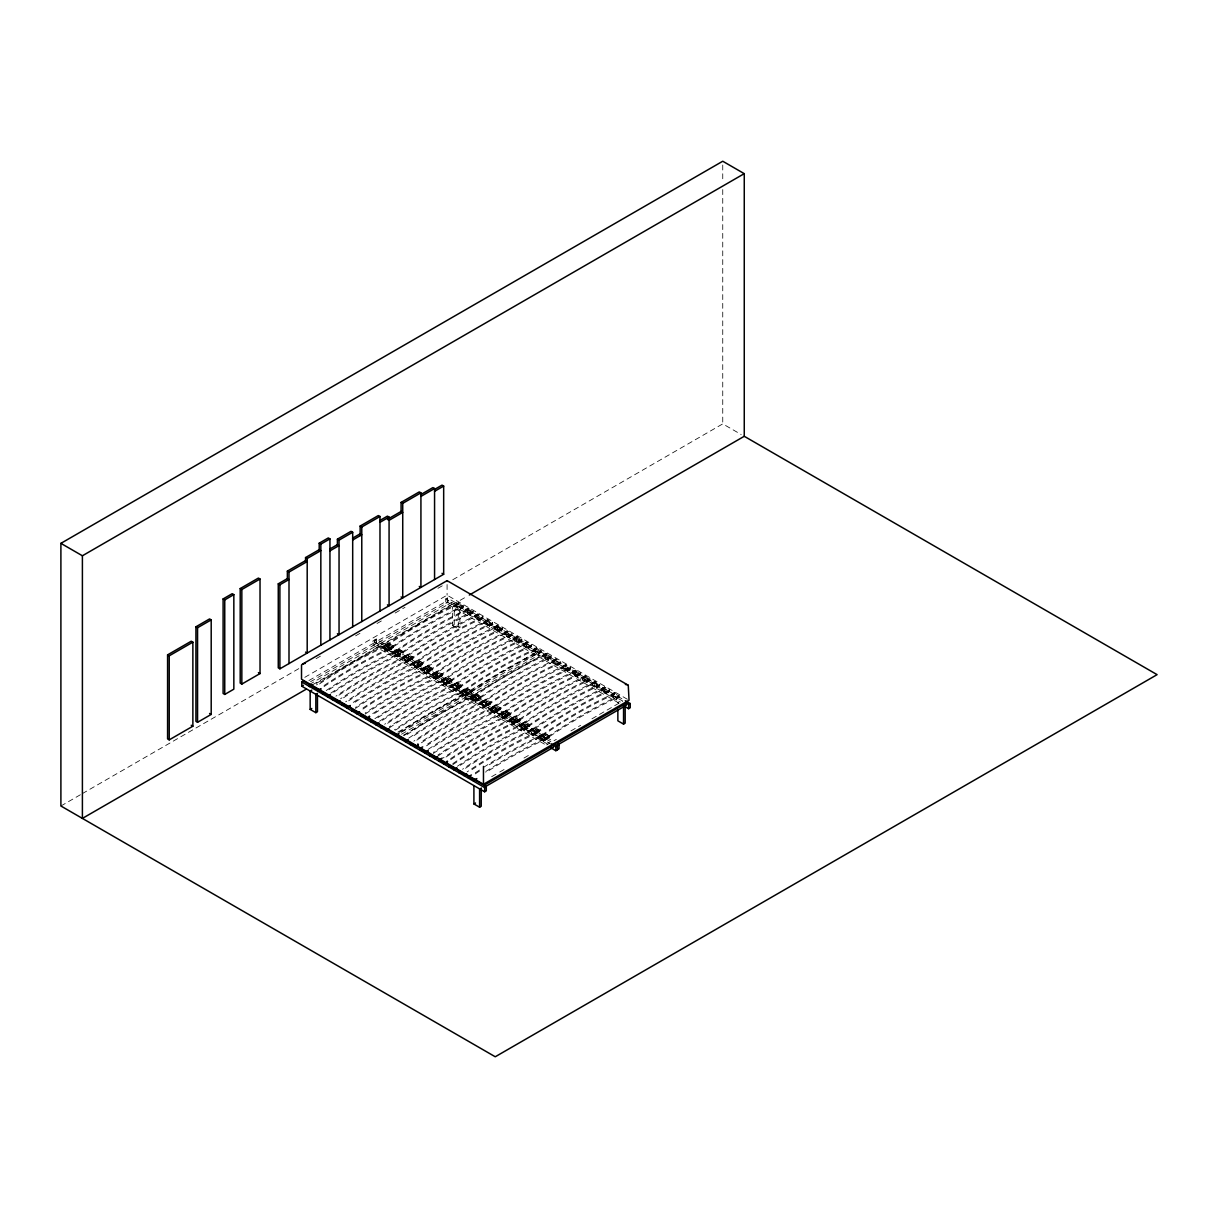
<?xml version="1.0" encoding="UTF-8"?>
<svg xmlns="http://www.w3.org/2000/svg" width="1218" height="1218" viewBox="0 0 1218 1218"><rect width="100%" height="100%" fill="white"/><g stroke="black" fill="none" stroke-linecap="round" stroke-linejoin="round"><path stroke-width="0.75" stroke-dasharray="5 3.75" d="M60.9 805.996L80.662 794.593M82.306 793.634L299.628 668.164M316.086 658.664L321.034 655.802M355.61 635.842L360.543 632.995M377.001 623.494L383.594 619.688M395.119 613.035L405 607.325M437.917 588.324L444.509 584.518M452.746 579.768L722.746 423.879L741.183 434.521M304.789 677.345L447.082 595.176L627.407 699.284M544.431 744.122L372.967 645.129L372.967 640.927L376.195 639.054L553.124 741.214L556.352 739.341M618.835 703.045L445.742 603.108L445.742 598.906L447.356 597.977L623.646 699.741M308.93 680.527L375.251 642.251L375.251 644.352L310.544 681.699M372.967 645.129L376.195 643.256L549.288 743.193M445.742 603.108L447.356 602.179L620.343 702.04M378.478 642.48L448.026 602.331L448.026 600.23L378.478 640.379L378.478 642.48L382.132 644.596L453.309 603.504M309.357 684.516L378.905 644.352L378.905 646.453L375.251 644.352M312.584 684.744L380.518 645.525M316.193 683.435L467.666 595.983M319.451 683.953A503.795 290.858 -60 0 1 385.39 646.53L385.588 644.626L388.39 643.013L393.414 645.905L393.414 647.595L387.826 650.914L382.802 648.022L382.802 646.332L385.604 644.718M455.593 604.311L458.379 602.697L463.419 605.605L463.419 607.28L460.617 608.893L455.593 606.001L455.593 604.311L460.617 607.219L460.617 608.893M393.231 646.012L388.572 643.317L382.802 648.022M386.258 646.027A503.795 290.858 -60 0 1 458.166 604.509L462.825 607.203L462.825 605.94L458.166 603.245L455.776 604.63L455.776 605.894L460.434 608.589L463.144 606.914M385.786 645.251L385.39 645.479A503.795 290.858 -60 0 0 316.467 684.927M458.562 603.23L458.166 603.458A503.795 290.858 -60 0 0 386.258 644.977M385.588 646.301L388.572 644.581L393.231 647.276L387.644 650.61L382.985 647.915L382.985 646.651L385.39 645.266L390.841 648.661A503.795 290.858 -60 0 1 462.733 607.143L462.733 606.092A503.795 290.858 -60 0 0 390.841 647.611L385.588 644.626M455.593 606.001L458.562 604.28M385.375 650.214L385.375 648.113L385.375 650.214L387.659 651.539L387.826 649.24L382.802 646.332M388.74 647.382L390.567 648.433M457.998 608.284L458.166 606.092L460.282 607.508L463.419 605.605M393.414 645.905L390.613 647.519L390.628 649.301M387.659 651.539L387.507 649.529L391.008 647.397L390.841 649.59L385.39 646.53M460.282 609.609L460.434 607.325M392.546 651.965L398.119 648.631L403.158 651.539L403.158 653.213L397.57 656.548L392.546 653.64L392.546 651.965L397.57 654.858L397.57 656.548M465.322 609.944L468.123 608.33L473.147 611.223L473.147 612.913L470.361 614.527L465.322 611.619L465.322 609.944L470.361 612.837L470.026 615.227L470.026 613.126L473.147 611.223M395.515 650.869L392.729 652.269L392.729 653.533L397.388 656.228L402.975 652.894L402.975 651.645L398.301 648.95L395.911 650.336L396.002 651.645A503.795 290.858 -60 0 1 467.91 610.127L467.91 608.863L472.569 611.558L472.569 612.821A503.795 290.858 -60 0 0 400.57 654.279L395.119 650.884L395.119 652.148A503.795 290.858 -60 0 0 326.211 691.596M465.504 610.248L468.306 608.848M392.546 653.64L398.301 650.214L398.301 648.95M465.322 611.619L468.306 609.898M395.119 655.847L395.119 653.746L395.119 655.847L397.235 657.248L397.235 655.147L403.158 651.539M398.301 651.797L398.453 653.807M467.742 611.817L467.742 613.918L467.742 611.817L470.026 613.126M398.651 652.909L400.387 653.914M472.873 612.532L470.178 614.207L465.504 611.512M395.119 652.148L400.737 655.117M454.223 624.484L454.223 606.138L452.609 607.066L452.609 625.413L454.223 624.484L459.917 627.757L459.917 609.411L458.288 610.355L458.288 628.701L459.917 627.757M405.076 657.644L405.061 655.863L407.863 654.249L412.887 657.157L412.887 658.831L407.314 662.166L402.275 659.258L402.275 657.583L405.076 655.969M475.066 615.562L477.867 613.948L482.891 616.841L482.891 618.531L480.09 620.145L475.066 617.237L475.066 615.562L480.09 618.47L480.09 620.145M482.617 618.165L482.221 618.394A503.795 290.858 -60 0 0 410.314 659.897L404.863 656.517L402.458 657.903L402.458 659.151L407.132 661.846L409.522 660.461L409.522 659.212M343.506 697.838A503.795 290.858 -60 0 1 409.431 660.415L412.704 658.527L412.704 657.263L408.045 654.568L405.655 655.954L405.655 657.218M477.639 614.496L475.248 615.882L475.248 617.13L479.907 619.825L482.313 618.439L482.313 617.176L477.639 614.496L477.639 615.745L482.313 618.439M405.259 656.487L404.863 656.73A503.795 290.858 -60 0 0 335.94 696.178M478.05 614.466L477.639 614.694A503.795 290.858 -60 0 0 405.746 656.213L405.746 657.263A503.795 290.858 -60 0 1 477.639 615.745M402.275 659.258L408.045 655.832L408.045 654.568M475.066 617.237L478.05 615.516M408.213 658.634L410.04 659.684M477.639 619.444L477.639 617.343L479.922 618.653M412.887 657.157L407.132 660.582C407.923 667.19 401.118 655.908 407.132 660.689M482.891 616.841L479.907 618.561L479.922 620.754M409.918 659.09L410.314 658.862A503.795 290.858 -60 0 1 482.221 617.343L482.221 618.394M338.939 695.189A503.795 290.858 -60 0 1 404.863 657.766L410.314 660.841L410.481 658.649M412.019 663.201L417.607 659.882L422.631 662.775L422.631 664.465L417.043 667.784L412.019 664.891L412.019 663.201L417.043 666.109L416.708 668.499L416.708 666.398L420.225 664.267L420.058 666.459L414.592 663.399A503.795 290.858 -60 0 0 348.668 700.807M484.81 621.18L487.596 619.566L492.62 622.474L492.62 624.149L489.834 625.763L484.81 622.855L484.81 621.18L489.834 624.088L489.499 626.478L489.499 624.377L492.62 622.474M412.202 663.521L414.592 662.135L420.043 665.53A503.795 290.858 -60 0 1 491.95 624.012L492.042 622.809L487.383 620.114L484.992 621.5L484.992 622.763L489.651 625.443L492.346 623.783M415.003 662.12L414.592 662.348A503.795 290.858 -60 0 0 345.684 701.796M487.779 620.099L487.383 620.327A503.795 290.858 -60 0 0 415.475 661.831M412.019 664.891L415.475 662.881A503.795 290.858 -60 0 1 487.383 621.378L487.596 619.566M484.81 622.855L487.779 621.15M414.592 667.083L414.592 664.982L414.592 667.083L416.876 668.408M487.215 623.053L487.215 625.154L487.215 623.053L489.499 624.377M417.957 664.252L420.043 665.272M422.631 662.775L419.829 664.389L419.845 666.17M421.763 668.819L427.335 665.5L432.36 668.408L432.36 670.083L426.787 673.417L421.763 670.509L421.763 668.819L426.787 671.727L426.787 673.417M494.538 626.798L497.34 625.184L502.364 628.092L502.364 629.767L499.563 631.381L494.538 628.488L494.538 626.798L499.563 629.706L499.563 631.381M426.422 672.823L432.177 669.763L432.177 668.499L427.518 665.82L425.128 667.19L425.128 668.454M501.694 629.63A503.795 290.858 -60 0 0 429.787 671.148L424.336 667.753L421.946 669.139L421.946 670.402L426.604 673.097M497.523 625.717L497.127 625.945A503.795 290.858 -60 0 0 425.219 667.464L425.219 668.515A503.795 290.858 -60 0 1 497.127 626.996L501.786 629.691L501.786 628.427L497.127 625.732L494.721 627.118L494.721 628.381L499.38 631.076M424.732 667.738L424.336 667.966A503.795 290.858 -60 0 0 355.412 707.414M421.763 670.509L427.518 667.068L427.518 665.82M494.538 628.488L497.523 626.768M427.518 668.667L427.67 670.676M424.169 670.692L424.321 672.701L426.604 674.026L426.452 672.016L424.169 670.692L424.321 672.701M496.944 628.671L496.944 630.772L496.944 628.671L499.395 629.904M427.701 669.763L429.604 670.768M432.36 668.408L426.604 671.834L426.604 674.026M502.364 628.092L499.38 629.813L499.243 632.096L499.243 629.995M429.391 670.326L429.787 670.098A503.795 290.858 -60 0 1 501.694 628.579M499.06 631L502.09 629.401M355.412 708.465A503.795 290.858 -60 0 1 424.336 669.017L429.954 671.986M437.079 671.118L431.492 674.452L431.492 676.127L436.516 679.035L442.104 675.701L442.104 674.026L437.079 671.118L437.079 672.793L442.104 675.701M504.282 632.431L507.069 630.817L512.108 633.71L512.108 635.4L509.307 637.014L504.282 634.106L504.282 632.431L509.307 635.324L509.307 637.014M511.834 635.02L511.423 635.263A503.795 290.858 -60 0 0 439.531 676.766L434.08 673.387L431.674 674.757L431.674 676.02L436.333 678.715L441.921 675.381L441.921 674.133L437.262 671.438L434.856 672.823L434.948 674.133A503.795 290.858 -60 0 1 506.855 632.614L506.855 631.35L504.465 632.736L504.465 633.999L509.124 636.694L511.514 635.309L511.514 634.045L506.855 631.35M434.476 673.356L434.08 673.584A503.795 290.858 -60 0 0 365.156 713.048M507.251 631.335L506.855 631.563A503.795 290.858 -60 0 0 434.948 673.082M431.492 676.127L437.262 672.701L437.262 671.438M504.282 634.106L507.251 632.386M437.429 675.488L439.256 676.553M506.855 636.314L506.855 634.213L508.972 635.613L512.108 633.71M442.104 674.026L439.302 675.64L439.317 677.421M365.156 714.098A503.795 290.858 -60 0 1 434.08 674.635L439.531 677.71L439.698 675.518L436.196 677.634C430.365 672.762 437.232 684.135 436.333 677.452M509.139 637.623L509.124 635.431M441.236 680.07L446.808 676.736L451.848 679.644L451.848 681.319L446.26 684.653L441.236 681.745L441.236 680.07L446.26 682.978L446.26 684.653M514.011 638.049L516.813 636.435L521.837 639.343L521.837 641.018L519.051 642.632L514.011 639.724L514.011 638.049L519.051 640.957L518.868 643.256L518.716 641.247L521.837 639.343M441.418 680.39L444.205 678.974M514.194 638.369L516.995 636.953M444.022 680.04L446.991 678.319L451.665 681.014L446.077 684.333L441.418 681.638M441.236 681.745L444.692 679.751A503.795 290.858 -60 0 1 516.599 638.232L516.599 636.984L521.258 639.678L521.258 640.927L516.599 638.247M514.011 639.724L516.995 638.004M443.809 683.953L443.809 681.852L443.809 683.953L445.925 685.369L445.925 683.268L451.848 679.644M516.584 639.831C516.721 645.464 515.366 636.451 518.716 641.247M447.326 680.923L449.077 682.019M521.563 640.653L518.868 642.312L514.194 639.617M377.884 717.676A503.795 290.858 -60 0 1 443.809 680.268L449.275 683.328L449.427 681.136M450.964 685.688L456.552 682.369L461.576 685.262L461.576 686.952L456.004 690.271L450.964 687.378L450.964 685.688L456.004 688.596L456.004 690.271M523.755 643.667L526.557 642.053L531.581 644.961L531.581 646.636L528.779 648.25L523.755 645.357L523.755 643.667L528.779 646.575L528.779 648.25M531.307 646.271L530.911 646.499A503.795 290.858 -60 0 0 459.003 688.018L453.553 684.623L451.147 686.008L451.147 687.272L455.821 689.967L458.212 688.581L458.212 687.317M389.212 727.968A503.795 290.858 -60 0 1 458.12 688.52L461.394 686.632L461.394 685.369L456.735 682.674L454.344 684.059L454.344 685.323M526.328 642.602L523.938 643.987L523.938 645.251L528.597 647.946L531.002 646.56L531.002 645.296L526.328 642.602L526.328 643.865L531.002 646.56M453.949 684.607L453.553 684.836A503.795 290.858 -60 0 0 384.629 724.284M526.739 642.586L526.328 642.815A503.795 290.858 -60 0 0 454.436 684.318L454.436 685.384A503.795 290.858 -60 0 1 526.328 643.865M450.964 687.378L456.735 683.937L456.735 682.674M523.755 645.357L526.739 643.637M456.72 685.521L456.887 687.531M526.161 645.54L526.161 647.641L526.161 645.54L528.445 646.865L531.581 644.961M458.729 687.789L457.085 686.632M455.821 688.703L455.669 690.987L453.385 689.662L453.385 687.561L455.669 688.886L461.576 685.262M458.607 687.196L459.003 686.967A503.795 290.858 -60 0 1 530.911 645.449M387.628 723.309A503.795 290.858 -60 0 1 453.553 685.886L459.171 688.855M460.709 691.306L466.296 687.987L471.32 690.895L471.32 692.57L465.733 695.904L460.709 692.996L460.709 691.306L465.733 694.214L465.398 696.605L465.398 694.504L468.915 692.372L468.915 694.473L468.732 692.372M533.499 649.285L536.285 647.671L541.31 650.579L541.31 652.254L538.523 653.883L533.499 650.975L533.499 649.285L538.523 652.193L538.523 653.883M471.138 690.987L466.479 688.307L460.709 692.996M463.495 691.276L466.479 689.555L471.138 692.25L465.55 695.585L460.891 692.89L460.891 691.626L463.282 690.241L468.732 693.636A503.795 290.858 -60 0 1 540.64 652.117L540.731 650.914L536.072 648.22L533.682 649.605L533.682 650.869L538.341 653.564L541.036 651.889M463.693 690.225L463.282 690.454A503.795 290.858 -60 0 0 394.373 729.902M536.468 648.204L536.072 648.433A503.795 290.858 -60 0 0 464.165 689.951M533.499 650.975L536.468 649.255M463.114 693.194L463.114 695.295L463.114 693.194L465.398 694.504M397.875 732.109L462.566 694.762L466.22 696.879L466.22 698.98L403.143 735.398M536.057 653.168L536.057 651.067L538.189 652.483L541.31 650.579M471.32 690.895L468.519 692.509L468.534 694.29M401.103 732.353L462.566 696.863L462.566 694.762M468.565 693.468L466.814 692.372M538.341 654.492L538.341 652.3M401.529 734.226L466.22 696.879M469.463 695.006L539.011 654.858L539.011 656.959L469.463 697.107L469.463 695.006L463.282 691.504A503.795 290.858 -60 0 0 394.373 730.952M478.476 698.005L478.263 699.908L475.477 701.522L470.452 698.614L470.452 696.94L476.025 693.605L481.049 696.513L481.049 698.188L478.263 699.802M543.228 654.919L546.029 653.305L551.054 656.197L551.054 657.887L548.252 659.501L543.228 656.593L543.228 654.919L548.252 657.811L547.933 660.202L547.933 658.101L551.054 656.197M473.421 695.843L470.635 697.244L470.635 698.508L475.294 701.203L480.866 697.884L480.866 696.62L476.208 693.925L473.817 695.311L473.909 696.62A503.795 290.858 -60 0 1 545.816 655.101L545.816 653.853L550.475 656.532L550.475 657.796A503.795 290.858 -60 0 0 478.476 699.254L473.026 695.874L473.026 697.122A503.795 290.858 -60 0 0 407.101 734.545M543.411 655.223L546.212 653.822M470.452 698.614L476.208 695.189L476.208 693.925M543.228 656.593L546.212 654.873M473.01 700.822L473.01 698.721L473.01 700.822L475.142 702.223L475.142 700.122L481.049 696.513M476.208 696.772L476.36 698.782M545.634 656.791L545.634 658.892L545.634 656.791L547.933 658.101M476.39 697.868L478.293 698.888M550.78 657.522L548.07 659.182L543.411 656.487M473.026 697.122L478.644 700.106M485.769 699.223L480.181 702.558L480.181 704.232L485.206 707.14L490.793 703.821L490.793 702.131L485.769 699.223L485.769 700.913L490.793 703.821M552.972 660.537L555.758 658.923L560.798 661.831L560.798 663.505L557.996 665.119L552.972 662.211L552.972 660.537L557.996 663.445L557.996 665.119M560.524 663.14L560.113 663.368A503.795 290.858 -60 0 0 488.22 704.887L482.77 701.492L480.364 702.877L480.364 704.141L485.023 706.821L487.428 705.45L487.428 704.187M421.413 742.813A503.795 290.858 -60 0 1 487.337 705.389L490.61 703.502L490.61 702.238L485.952 699.543L483.546 700.929L483.546 702.192A503.795 290.858 -60 0 1 555.545 660.735L555.545 659.471L553.155 660.856L553.155 662.12L557.814 664.8L560.204 663.414L560.204 662.166L555.545 659.471M483.165 701.477L482.77 701.705A503.795 290.858 -60 0 0 413.846 741.153M555.941 659.44L555.545 659.684A503.795 290.858 -60 0 0 483.637 701.187L483.637 702.238M480.181 704.232L485.952 700.807L485.952 699.543M552.972 662.211L555.941 660.491M486.119 703.608L487.946 704.659M555.545 664.419C553.977 659.669 559.001 666.566 560.798 661.831M490.793 702.131L485.023 705.572C485.83 712.18 479.024 700.883 485.038 705.664M487.809 704.065L488.22 703.837A503.795 290.858 -60 0 1 560.113 662.318L560.113 663.368M416.83 740.163A503.795 290.858 -60 0 1 482.77 702.756L488.22 705.816L488.388 703.623M557.829 665.744L557.814 663.551M500.537 707.749L494.95 712.758L489.925 709.866L489.925 708.176L495.498 704.857L500.537 707.749L500.537 709.439L497.736 711.053M562.701 666.155L565.502 664.541L570.526 667.449L570.526 669.124L567.74 670.737L562.701 667.845L562.701 666.155L567.74 669.063L567.405 671.453L567.405 669.352L570.526 667.449M490.108 708.495L492.498 707.11L497.949 710.505A503.795 290.858 -60 0 1 569.857 668.986M492.894 707.095L492.498 707.323A503.795 290.858 -60 0 0 426.574 744.746M565.685 665.074L565.289 665.302A503.795 290.858 -60 0 0 493.381 706.821M489.925 709.866L493.381 707.871A503.795 290.858 -60 0 1 565.289 666.353L565.502 664.541M562.701 667.845L565.685 666.124M492.498 712.058L492.498 709.957L492.498 712.058L494.782 713.383L494.95 711.084L489.925 708.176M565.122 668.027L565.122 670.128L565.122 668.027L567.405 669.352M495.863 709.226L497.69 710.277M494.782 713.383L494.615 711.373L498.116 709.241L498.116 711.342L497.949 709.241M570.252 668.758L567.558 670.433L562.883 667.738L562.883 666.474L565.289 665.089L569.948 667.784L569.948 669.047L565.289 666.353M499.654 713.809L505.242 710.475L510.266 713.383L510.266 715.057L504.694 718.392L499.654 715.484L499.654 713.809L504.694 716.702L504.694 718.392M572.445 671.788L575.246 670.159L580.27 673.067L580.27 674.757L577.469 676.371L572.445 673.463L572.445 671.788L577.469 674.681L577.469 676.371M504.176 717.996L510.083 714.738L510.083 713.489L505.424 710.794L503.034 712.18L503.034 713.428M579.601 674.605A503.795 290.858 -60 0 0 507.693 716.123L502.242 712.728L499.837 714.113L499.837 715.377L504.511 718.072M575.429 670.692L575.018 670.92A503.795 290.858 -60 0 0 503.125 712.439L503.125 713.489A503.795 290.858 -60 0 1 575.018 671.971L579.692 674.665L579.692 673.402L575.018 670.707L572.627 672.092L572.627 673.356L577.286 676.051M502.638 712.713L502.242 712.941A503.795 290.858 -60 0 0 433.319 752.389M499.654 715.484L505.424 712.058L505.424 710.794M572.445 673.463L575.429 671.742M505.409 713.641L505.577 715.651M502.075 715.682L502.227 717.691L504.511 719.001L504.359 716.991L502.075 715.682L502.227 717.691M574.85 673.661L574.85 675.762L574.85 673.661L577.134 674.97L580.27 673.067M505.774 714.753L507.419 715.91M510.266 713.383L504.511 716.808L504.511 719.001M507.297 715.301L507.693 715.073A503.795 290.858 -60 0 1 579.601 673.554M576.951 675.975L579.996 674.376M433.319 753.44A503.795 290.858 -60 0 1 502.242 713.992L507.86 716.96M446.047 757.033A503.795 290.858 -60 0 1 511.971 719.61L512.184 717.707L514.986 716.093L520.01 719.001L520.01 720.675L514.422 724.01L509.398 721.102L509.398 719.427L512.199 717.813M582.189 677.406L584.975 675.792L590.014 678.685L590.014 680.375L587.213 681.989L582.189 679.081L582.189 677.406L587.213 680.299L587.213 681.989M512.184 717.707L517.422 720.691A503.795 290.858 -60 0 1 589.329 679.187L589.329 680.238A503.795 290.858 -60 0 0 517.422 721.741L511.971 718.361L509.581 719.747L509.581 720.995L514.24 723.69L519.827 720.371L519.827 719.107L515.168 716.412L512.763 717.798L512.854 719.107A503.795 290.858 -60 0 1 584.762 677.589L584.762 676.34L582.371 677.726L582.371 678.974L587.03 681.669L589.725 680.009M512.382 718.331L511.971 718.559A503.795 290.858 -60 0 0 443.063 758.022M585.158 676.31L584.762 676.538A503.795 290.858 -60 0 0 512.854 718.057M509.398 721.102L515.168 717.676L515.168 716.412M582.189 679.081L585.158 677.36M515.336 720.462L517.254 721.574M584.747 681.288L584.747 679.187L586.878 680.588L590.014 678.685M520.01 719.001L517.208 720.614L517.224 722.396M511.971 719.61L517.437 722.685L517.604 720.493L514.087 722.624C508.256 717.737 515.138 729.125 514.24 722.426M587.03 682.598L587.03 680.405M519.142 725.045L524.714 721.726L529.739 724.619L529.739 726.309L524.166 729.628L519.142 726.735L519.142 725.045L524.166 727.953L524.166 729.628M591.918 683.024L594.719 681.41L599.743 684.318L599.743 685.993L596.942 687.607L591.918 684.699L591.918 683.024L596.942 685.932L596.622 688.322L596.622 686.221L599.743 684.318M519.325 725.365L522.111 723.964M592.1 683.344L594.902 681.943M529.739 726.309L524.714 723.401L521.913 725.014L521.913 723.34L527.166 726.324A503.795 290.858 -60 0 1 599.073 684.805M519.142 726.735L524.897 723.294L529.556 725.989L523.984 729.308L519.325 726.628M591.918 684.699L594.902 682.994M521.7 728.927L521.7 726.826L521.7 728.927L523.831 730.343L523.831 728.242L529.739 724.619M594.323 684.897L594.323 686.998L594.323 684.897L596.622 686.221M525.08 726.095L526.983 726.994M599.469 685.627L596.759 687.287L592.1 684.607M452.791 764.691A503.795 290.858 -60 0 1 521.715 725.243L527.181 728.303L527.333 726.111M528.871 730.663L534.458 727.344L539.483 730.237L539.483 731.927L533.895 735.246L528.871 732.353L528.871 730.663L533.895 733.571L533.895 735.246M601.662 688.642L604.448 687.028L609.487 689.936L609.487 691.611L606.686 693.225L601.662 690.332L601.662 688.642L606.686 691.55L606.686 693.225M609.213 691.245L608.802 691.474A503.795 290.858 -60 0 0 536.91 732.992L531.459 729.597L529.054 730.983L529.054 732.246L533.712 734.941L539.3 731.607L539.3 730.343L534.641 727.664L532.236 729.034L532.236 730.298M604.235 687.576L601.844 688.962L601.844 690.225L606.503 692.92L608.893 691.535L608.893 690.271L604.235 687.576L604.235 688.84L608.893 691.535M531.855 729.582L531.459 729.81A503.795 290.858 -60 0 0 462.536 769.258M604.63 687.561L604.235 687.789A503.795 290.858 -60 0 0 532.327 729.308L532.327 730.358A503.795 290.858 -60 0 1 604.235 688.84M528.871 732.353L534.641 728.912L534.641 727.664M601.662 690.332L604.63 688.612M534.626 730.511L534.793 732.52M604.067 690.515L604.067 692.616L604.067 690.515L606.518 691.748M534.809 731.607L536.636 732.764M539.483 730.237L533.712 733.678L533.575 735.961L531.444 734.545L531.444 732.444L533.728 733.769M609.487 689.936L606.503 691.657L606.351 693.94L606.351 691.839M536.499 732.17L536.91 731.942A503.795 290.858 -60 0 1 608.802 690.423M465.535 768.284A503.795 290.858 -60 0 1 531.459 730.861L537.077 733.83M538.615 736.296L544.187 732.962L549.227 735.87L549.227 737.545L543.639 740.879L538.615 737.971L538.615 736.296L543.639 739.189L543.304 741.579L543.304 739.478L546.806 737.362L546.654 739.554L541.188 736.479A503.795 290.858 -60 0 0 487.246 766.046M611.39 694.275L614.192 692.661L619.216 695.554L619.216 697.244L616.43 698.858L611.39 695.95L611.39 694.275L616.43 697.168L616.43 698.858M549.044 735.976L544.37 733.282L538.615 737.971M542.071 735.976A503.795 290.858 -60 0 1 613.979 694.458L618.637 697.153L618.637 695.889L613.979 693.194L611.573 694.58L611.573 695.843L616.247 698.538L618.942 696.863M541.584 735.2L541.188 735.428A503.795 290.858 -60 0 0 482.754 767.888M614.374 693.179L613.979 693.407A503.795 290.858 -60 0 0 542.071 734.926M541.401 736.251L544.37 734.545L549.044 737.225L543.456 740.559L538.798 737.864L538.798 736.601L541.188 735.23L546.638 738.61A503.795 290.858 -60 0 1 618.546 697.107L618.546 696.057A503.795 290.858 -60 0 0 546.638 737.56L541.401 734.576L541.188 736.479M611.39 695.95L614.374 694.23M541.188 740.179L541.188 738.078L541.188 740.179L543.472 741.488M544.553 737.332L546.623 738.352M613.963 698.158L613.963 696.057L616.095 697.457L619.216 695.554M549.227 735.87L546.425 737.484L546.44 739.265M616.247 699.467L616.247 697.275M617.861 702.481L619.475 701.553M491.661 776.688L498.132 772.958M499.745 772.029L506.216 768.284M524.014 758.022L530.485 754.277M546.654 744.944L549.881 743.071L372.967 640.927M570.907 730.937L580.621 725.334M591.948 718.803L622.672 701.05L445.742 598.906M584.762 676.34L589.421 679.02L589.421 680.283L584.762 677.589M467.91 610.127L472.569 612.821M487.383 621.378L492.042 624.073M506.855 632.614L511.514 635.309M464.165 691.002A503.795 290.858 -60 0 1 536.072 649.483L540.731 652.178L540.64 651.067A503.795 290.858 -60 0 0 468.732 692.585L463.495 689.601L463.282 691.504M545.816 655.101L550.475 657.796M555.545 660.735L560.204 663.414M594.506 683.222L599.165 685.917L599.165 684.653L594.506 681.958L594.506 683.222A503.795 290.858 -60 0 0 522.598 724.725L522.507 723.416L524.897 722.03L529.556 724.725L529.556 725.989M452.609 625.413L458.288 628.701M422.448 662.881L417.789 660.186L415.384 661.572L415.475 662.881M500.354 707.856L495.68 705.161L493.29 706.547L493.381 707.871M398.301 650.214L402.975 652.894M408.045 655.832L412.704 658.527M427.518 667.068L432.177 669.763M437.262 672.701L441.921 675.381M456.735 683.937L461.394 686.632M476.208 695.189L480.866 697.884M485.952 700.807L490.61 703.502M505.424 712.058L510.083 714.738M515.168 717.676L519.827 720.371M534.641 728.912L539.3 731.607M393.414 647.595L388.39 644.687L388.39 643.013M403.158 653.213L398.119 650.305L398.119 648.631M412.887 658.831L407.863 655.939L407.863 654.249M422.631 664.465L417.607 661.557L417.607 659.882M432.36 670.083L427.335 667.175L427.335 665.5M451.848 681.319L446.808 678.426L446.808 676.736M461.576 686.952L456.552 684.044L456.552 682.369M471.32 692.57L466.296 689.662L466.296 687.987M481.049 698.188L476.025 695.295L476.025 693.605M500.537 709.439L495.498 706.531L495.498 704.857M510.266 715.057L505.242 712.149L505.242 710.475M520.01 720.675L514.986 717.783L514.986 716.093M539.483 731.927L534.458 729.019L534.458 727.344M549.227 737.545L544.187 734.637L544.187 732.962M405.061 655.863L410.314 658.862M420.043 664.48L414.805 661.496L414.82 663.277L417.789 661.45L422.448 664.145L416.861 667.479L412.202 664.784M429.787 670.098L424.534 667.114L424.549 668.895M459.003 686.967L453.751 683.983L453.766 685.764M488.22 703.837L482.967 700.837L482.983 702.619M507.693 715.073L502.44 712.088L502.455 713.87M536.91 731.942L531.657 728.958L531.672 730.739M550.856 741.762L374.581 639.998L374.581 644.2L547.567 744.061M426.574 745.797A503.795 290.858 -60 0 1 492.498 708.374L497.964 711.434M402.275 657.583L407.314 660.491L407.314 662.166M431.492 674.452L436.516 677.345L436.516 679.035M470.452 696.94L475.477 699.832L475.477 701.522M480.181 702.558L485.206 705.466L485.206 707.14M509.398 719.427L514.422 722.335L514.422 724.01M385.208 648.204L387.507 649.529M394.952 653.838L397.235 655.147M414.424 665.074L416.708 666.398M443.641 681.943L445.925 683.268M472.858 698.812L475.142 700.122M492.331 710.048L494.615 711.373M521.548 726.918L523.831 728.242M541.02 738.169L543.304 739.478M490.108 709.759L494.767 712.454L500.354 709.12L495.68 706.425L492.711 708.145L492.711 706.47L497.949 709.455A503.795 290.858 -60 0 1 569.857 667.936M722.746 165.009L722.746 182.015M722.746 189.582L722.746 423.879M614.192 692.661L614.192 694.336M613.979 693.194L613.979 694.458M604.448 687.028L604.448 688.718M594.719 681.41L594.719 683.085M584.975 675.792L584.975 677.467M577.286 674.787L577.134 677.071L577.134 674.97M575.246 670.159L575.246 671.849M575.018 670.707L575.018 671.971M555.758 658.923L555.758 660.598M546.638 737.362L546.654 739.554M546.029 653.305L546.029 654.979M545.847 737.91L545.847 739.174A503.795 290.858 -60 0 0 485.83 772.562M544.37 733.282L544.37 734.545M536.91 731.729L536.91 733.921M536.681 731.866L536.696 733.632M536.285 647.671L536.285 649.361M536.118 732.292L536.118 733.556A503.795 290.858 -60 0 0 470.102 770.918M536.072 648.22L536.072 649.483M536.027 733.495L536.027 732.444A503.795 290.858 -60 0 0 467.103 771.908M531.459 729.597L531.459 730.861M528.597 646.682L528.445 648.966L528.445 646.865M527.166 726.111L527.181 728.303M526.557 642.053L526.557 643.743M526.374 726.674L526.374 727.938M524.714 721.726L524.714 723.401M523.984 728.059L523.984 730.252M521.715 725.243L521.715 723.979L527.166 727.374A503.795 290.858 -60 0 1 599.073 685.856M517.422 720.493L517.437 722.685M516.813 636.435L516.813 638.11M516.645 721.056L516.645 722.304M511.423 635.263L511.423 634.213A503.795 290.858 -60 0 0 439.531 675.716L434.278 672.732L434.293 674.513M507.693 714.859L507.693 717.067M507.48 714.996L507.48 716.778M507.069 630.817L507.069 632.492M506.901 715.423L506.901 716.686M502.242 712.728L502.242 713.992M497.34 625.184L497.34 626.874M497.127 625.732L497.127 626.996M492.498 707.11L492.498 708.374M488.22 703.623L488.22 705.816M487.992 703.745L488.007 705.526M487.337 705.389L487.337 704.339A503.795 290.858 -60 0 0 421.413 741.762M482.77 701.492L482.77 702.756M478.644 698.005L478.491 700.198M477.867 613.948L477.867 615.623M475.294 699.939L475.294 702.131M473.239 697L473.223 695.219L478.476 698.203A503.795 290.858 -60 0 1 550.384 656.7M468.123 608.33L468.123 610.005M467.956 692.935L467.956 694.199M466.479 688.307L466.479 689.555M459.003 686.754L459.003 688.946M458.79 686.876L458.79 688.657M458.379 602.697L458.379 604.387M458.166 603.245L458.166 604.509M458.12 688.52L458.12 687.47A503.795 290.858 -60 0 0 389.212 726.918M453.553 684.623L453.553 685.886M451.68 604.433L451.68 602.331L382.132 642.495L382.132 644.596M451.665 681.014L451.665 679.751L446.991 677.056L444.6 678.441L444.692 679.751M449.259 681.136L449.275 683.328M448.468 681.699L448.468 682.948M447.356 597.977L447.356 602.179M447.082 584.549L447.082 595.176M446.077 683.085L446.092 685.277M444.022 680.131L444.022 678.35L449.259 681.349A503.795 290.858 -60 0 1 521.167 639.831M443.809 680.268L443.809 679.005L449.259 682.4A503.795 290.858 -60 0 1 521.167 640.881M439.531 675.518L439.531 677.71M438.739 676.066L438.739 677.33A503.795 290.858 -60 0 0 372.723 714.692M434.08 673.387L434.08 674.635M429.787 669.885L429.802 672.077M429.573 670.022L429.573 671.788M428.995 670.448L428.995 671.712M424.336 667.753L424.336 669.017M420.043 664.267L420.058 666.459M419.266 664.83L419.266 666.094A503.795 290.858 -60 0 0 353.25 703.456M414.592 662.135L414.592 663.399M410.314 658.649L410.314 660.841M410.101 658.771L410.101 660.552M409.431 660.415L409.431 659.364A503.795 290.858 -60 0 0 340.522 698.812M404.863 656.517L404.863 657.781M400.737 653.015L400.585 655.223M400.57 653.015L400.372 654.934M399.778 653.579L399.778 654.842M397.388 654.964L397.403 657.157M395.332 652.026L395.332 650.245L400.57 653.229A503.795 290.858 -60 0 1 472.477 611.71M390.841 647.397L390.841 649.59M390.049 647.961L390.049 649.224M388.572 643.317L388.572 644.581M376.195 639.054L376.195 643.256M420.043 664.48A503.795 290.858 -60 0 1 491.95 622.961M444.692 678.7A503.795 290.858 -60 0 1 516.599 637.181M473.909 695.569A503.795 290.858 -60 0 1 545.816 654.051M396.002 650.595A503.795 290.858 -60 0 1 467.91 609.076M522.598 723.675A503.795 290.858 -60 0 1 594.506 682.171M398.941 732.551A503.795 290.858 -60 0 1 467.864 693.088M401.94 731.561A503.795 290.858 -60 0 1 467.864 694.138M404.102 735.535A503.795 290.858 -60 0 1 473.026 696.072M408.685 738.169A503.795 290.858 -60 0 1 477.593 698.721L477.684 699.817A503.795 290.858 -60 0 0 411.669 737.179M324.034 685.536A503.795 290.858 -60 0 1 389.958 648.113M324.034 686.587A503.795 290.858 -60 0 1 389.958 649.164M326.211 690.545A503.795 290.858 -60 0 1 395.119 651.097M330.778 693.194A503.795 290.858 -60 0 1 399.687 653.746M333.762 692.205A503.795 290.858 -60 0 1 399.687 654.797M362.979 708.023A503.795 290.858 -60 0 1 428.903 670.6M362.979 709.074A503.795 290.858 -60 0 1 428.903 671.651M452.791 763.64A503.795 290.858 -60 0 1 521.715 724.192M457.374 766.274A503.795 290.858 -60 0 1 526.283 726.826M460.358 765.3A503.795 290.858 -60 0 1 526.283 727.877M437.901 756.089A503.795 290.858 -60 0 1 506.81 716.626L506.81 715.59A503.795 290.858 -60 0 0 437.901 755.038M428.157 749.42A503.795 290.858 -60 0 1 497.066 709.957L497.157 711.068A503.795 290.858 -60 0 0 431.142 748.431M450.63 758.631A503.795 290.858 -60 0 1 516.554 721.208M450.63 759.682A503.795 290.858 -60 0 1 516.554 722.259M372.723 713.641A503.795 290.858 -60 0 1 438.647 676.234M475.264 772.851A503.795 290.858 -60 0 1 481.247 768.862M485.83 771.512A503.795 290.858 -60 0 1 545.755 738.078M475.264 773.902A503.795 290.858 -60 0 1 481.247 769.913M353.25 702.405A503.795 290.858 -60 0 1 419.175 664.982M374.9 718.666A503.795 290.858 -60 0 1 443.809 679.218M379.468 721.3A503.795 290.858 -60 0 1 448.376 681.852M382.452 720.325A503.795 290.858 -60 0 1 448.376 682.902M388.725 646.088L388.557 648.28L388.725 646.088M408.197 657.324L408.03 659.517L408.197 657.324M417.926 662.942L417.774 665.135L417.926 662.942M437.414 674.193L437.247 676.386L437.414 674.193M447.143 679.811L446.991 682.004L447.143 679.811M466.616 691.063L466.464 693.255L466.616 691.063M535.357 652.741L465.809 692.89L465.809 694.991L535.357 654.842L535.357 652.741M486.104 702.299L485.936 704.491L486.104 702.299M495.833 707.917L495.68 710.124L495.833 707.917M515.305 719.168L515.153 721.361L515.305 719.168M525.049 724.786L524.897 726.979L525.049 724.786M544.522 736.037L544.37 738.23L544.522 736.037"/><path stroke-width="1.5" d="M302.582 664.069L301.516 665.043L301.516 679.233L483.47 784.285L629.036 700.243L628.26 685.247L447.082 580.651L302.582 664.069L303.967 663.597A5.39 4.4 0 0 1 305.155 663.475M60.9 543.35L722.746 161.233L744.259 173.656L744.259 436.288L1157.1 674.65L495.254 1056.767L60.9 805.996L60.9 543.35L82.398 555.773L744.259 173.656M240.205 588.568L258.399 578.063L260.028 579.007L260.028 673.569L241.834 684.074L240.205 683.115L240.205 588.568L241.834 589.512L260.028 579.007M223.107 598.936L232.212 593.684L233.841 594.628L233.841 689.175L224.751 694.427L223.107 693.484L223.107 598.936L224.751 599.88L233.841 594.628M319.207 550.673L319.207 543.182L328.297 537.93L329.941 538.874L329.941 639.937M319.207 543.182L320.836 544.126L329.941 538.874M305.551 557.57L319.207 549.683L320.836 550.627L307.195 558.514L305.551 557.57L305.551 561.346M337.401 544.857L337.401 539.178L351.043 531.307L352.687 532.251L352.687 626.798M360.147 535.509L360.147 526.054L378.341 515.549L379.986 516.493L379.986 611.04M401.087 511.864L401.087 502.41L419.281 491.905L420.926 492.848L420.926 587.411L419.281 586.452M337.401 539.178L339.046 540.122L352.687 532.251M360.147 526.054L361.776 526.998L379.986 516.493M401.087 502.41L402.732 503.354L420.926 492.848M287.357 571.12L305.551 560.615L307.195 561.559L289.001 572.064L287.357 571.12L287.357 578.596L278.267 583.833L278.267 667.875L279.896 668.819L443.672 574.272L443.672 486.073L442.027 485.129L434.445 489.499M420.804 494.584L432.938 487.581L434.567 488.525L434.567 579.524M329.819 549.029L337.401 544.644L339.046 545.603L329.941 550.856M420.926 496.411L434.567 488.525M195.931 626.798L209.572 618.927L211.201 619.871L211.201 714.418L197.56 722.289L195.931 721.345L195.931 626.798L197.56 627.742L211.201 619.871M379.864 520.497L387.446 516.127L389.075 517.071L389.075 605.788L387.446 604.844M352.565 538.189L360.147 533.819L361.776 534.763L352.687 540.016M379.986 522.324L389.075 517.071M434.567 491.326L443.672 486.073M278.267 583.833L279.896 584.777L289.001 579.524L287.357 578.58M167.582 654.873L191.241 641.216L192.87 642.16L192.87 726.202L169.226 739.859L167.582 738.915L167.582 654.873L169.226 655.817L192.87 642.16M468.884 778.226L469.189 776.688L486.286 786.661L486.286 790.863L484.657 791.791L301.79 686.221L301.79 682.019L303.404 681.075L318.05 689.418L318.05 690.682A503.795 290.858 -60 0 1 321.034 688.627M301.79 686.221L303.404 685.277M309.357 686.617L312.584 684.744M306.312 689.129L82.398 818.405L82.398 555.773M469.311 595.039L744.259 436.288M313.072 688.277L313.391 686.724M311.778 690.119L310.164 691.048L310.164 709.394L315.843 712.667L317.456 711.738L317.456 695.234M317.654 690.91L320.441 689.297M320.623 689.616L317.837 691.23L317.837 689.555L312.798 686.648L312.798 688.322M317.456 693.392L315.843 694.336L315.843 712.667M322.816 693.895L323.212 692.616M327.383 696.529L330.185 694.915M330.367 695.234L327.566 696.848L327.566 695.173L322.542 692.266L322.542 693.94M310.164 709.394L311.778 708.465M332.56 699.513L332.864 697.975L342.228 703.502M337.127 702.162L337.523 700.67M340.111 700.852L337.31 702.466L337.31 700.792L319.223 690.21M342.288 705.146L342.608 703.593L366.74 717.539L366.74 718.787A503.795 290.858 -60 0 1 369.724 716.732M346.871 707.78L349.657 706.166M349.84 706.486L347.054 708.1L347.267 706.288M352.032 710.764L352.428 709.485M356.6 713.398L359.401 711.784M359.584 712.104L356.783 713.718L356.783 712.043L351.758 709.135L351.758 710.81M361.761 716.382L362.081 714.844M366.344 719.031L369.13 717.417M371.505 722L371.901 720.721M376.073 724.649L378.874 723.035M379.057 723.355L376.255 724.969L376.255 723.279L371.231 720.371L371.231 722.061M381.249 727.633L381.554 726.08M385.817 730.267L388.618 728.653M388.801 728.973L385.999 730.587L385.999 728.897L380.975 726.004L380.975 727.679M390.978 733.251L391.298 731.714M395.561 735.885L398.347 734.271M398.53 734.591L395.743 736.205L395.743 734.53L390.704 731.622L390.704 733.297M400.722 738.869L401.118 737.59M405.289 741.518L408.091 739.905M408.274 740.209L405.472 741.823L405.472 740.148L400.448 737.24L400.448 738.93M410.451 744.502L410.771 742.95M415.034 747.136L417.82 745.523L417.82 744.259M419.921 750.166L419.921 748.491L422.722 746.878M420.195 750.121L420.499 748.568M424.762 752.754L427.564 751.141M427.746 751.46L424.945 753.074L425.173 751.262L416.221 746.208M429.939 755.739L430.335 754.46M434.506 758.372L437.308 756.759M437.49 757.078L434.689 758.692L434.689 757.017L429.665 754.109L429.665 755.784M439.394 761.417L439.394 759.727L442.195 758.114M439.668 761.357L439.987 759.819M444.25 764.006L447.036 762.392M449.412 766.99L449.807 765.696M453.979 769.624L456.78 768.01M456.963 768.33L454.162 769.943L454.162 768.254L449.137 765.361L449.137 767.035M459.14 772.608L459.46 771.055M463.723 775.242L464.119 773.75M466.692 773.948L463.906 775.561L463.906 773.887L458.866 770.979L458.866 772.654M468.61 778.287L468.61 776.597L471.412 774.983M473.452 780.875L476.253 779.246M476.436 779.566L473.635 781.18L473.635 779.505L468.61 776.597M484.003 785.336L553.551 745.188L553.551 747.289L485.617 786.508M623.723 705.861L628.61 708.693L630.239 707.749L630.239 703.547L628.61 704.491L626.326 703.167L556.778 743.315L559.062 744.64L559.062 748.842L555.834 750.714L550.947 747.882M558.392 744.487L626.326 705.268L626.326 703.167M301.79 682.019L484.657 787.589L486.286 786.661M551.099 743.772L555.834 746.512L559.062 744.64M473.909 785.595L473.909 803.941L475.522 802.997M473.909 803.941L479.603 807.214L481.217 806.286L481.217 787.939M617.861 709.82L617.861 720.828L623.555 724.101L625.169 723.172L625.169 706.668M627.97 685.079L626.6 684.607A5.39 4.4 0 0 0 625.397 684.486M442.027 573.328L443.672 574.272M625.291 700.7L630.239 703.547M401.087 596.957L402.732 597.916L402.732 503.354M554.16 743.665L557.448 745.568L557.448 749.77M337.401 633.725L339.046 634.685L339.046 540.122M305.551 652.117L307.195 653.061L307.195 558.514M366.892 717.737L376.484 723.157L376.484 724.421M376.758 723.431L386.213 728.775L386.213 730.039M386.624 729.125L395.957 734.393L395.957 735.657A503.795 290.858 -60 0 1 398.941 733.601M396.489 734.819L405.685 740.026L405.685 741.275M406.355 740.514L415.429 745.644L415.429 746.908A503.795 290.858 -60 0 1 418.413 744.837M426.087 751.902L434.902 756.88L434.902 758.144M435.953 757.596L444.646 762.514L444.646 763.777A503.795 290.858 -60 0 1 447.63 761.707M445.818 763.29L454.375 768.132L454.375 769.395M455.669 768.984L468.823 776.582M347.054 706.41L342.014 703.517L342.014 705.192M419.921 748.491L424.945 751.384M439.394 759.727L444.433 762.635L444.433 764.31L447.219 762.696L447.219 761.022M323.12 693.605L323.12 692.357M352.428 710.536L352.337 709.211M371.901 721.772L371.81 720.462M401.118 738.641L401.026 737.332M422.113 750.76L425.173 752.526A503.795 290.858 -60 0 1 428.157 750.471M430.243 755.449L430.243 754.201M449.807 766.746L449.716 765.437M258.399 672.61L260.028 673.569M209.572 713.474L211.201 714.418M191.241 725.258L192.87 726.202M628.61 704.491L628.61 708.693M623.555 705.755L623.555 724.101M555.834 746.512L555.834 750.714M484.657 787.589L484.657 791.791M483.47 766.426L483.47 784.285M479.603 788.868L479.603 807.214M473.863 779.383L473.863 780.631A503.795 290.858 -60 0 1 476.847 778.576M447.082 580.651L447.082 581.519M418.002 744.152L418.002 745.842L415.216 747.456L415.216 745.766L410.177 742.873L410.177 744.548M369.313 716.047L369.313 717.722L366.527 719.336L366.527 717.661L361.487 714.753L361.487 716.443M361.776 526.998L361.776 621.545M356.996 711.906L356.996 713.169M332.286 697.884L332.286 699.574M327.794 695.052L327.794 696.3M320.836 544.126L320.836 645.19M289.001 572.064L289.001 663.566M279.896 584.777L279.896 668.819M241.834 589.512L241.834 684.074M224.751 599.88L224.751 694.427M197.56 627.742L197.56 722.289M169.226 655.817L169.226 739.859M347.267 707.551A503.795 290.858 -60 0 1 350.251 705.481M401.087 511.469L387.446 519.355L389.075 520.299L402.732 512.413L401.087 511.469"/></g></svg>
